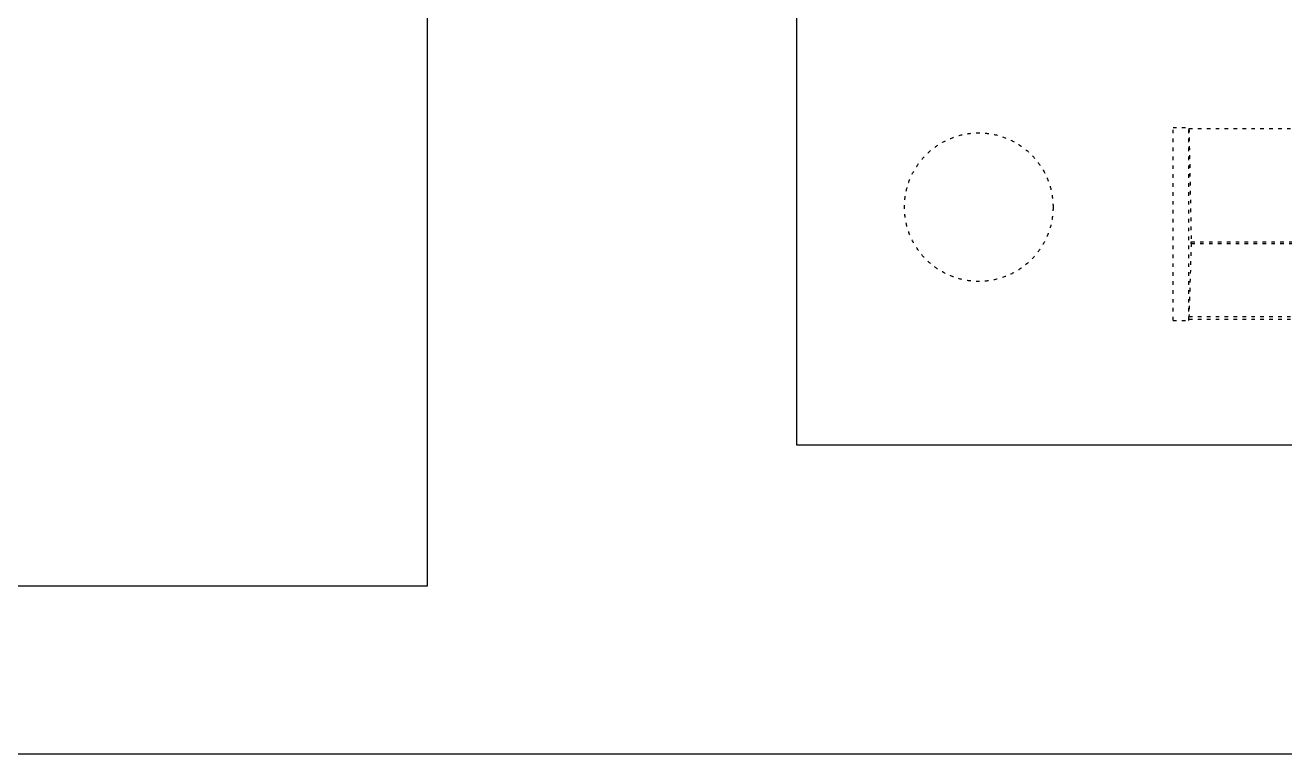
# Model space of a CAD drawing. Extents: x 185064 to 343242, y -369192 to -264966.
# Drawn here: x 225050 to 229290, y -295675 to -293222 of the extents above; entities that cross this region are included whole.
import ezdxf

# ---------------------------------------------------------------- set-up
doc = ezdxf.new("R2010")
doc.units = 0
doc.linetypes.add('ACAD_ISO03W100', pattern=[30, 12, -18])
for name, color, linetype in [('01-12-Low Furniture', 2, 'Continuous'), ('A——墙体', 7, 'Continuous'), ('打印框', 4, 'Continuous')]:
    doc.layers.add(name, color=color, linetype=linetype)

# ---------------------------------------------------------------- blocks, each defined once
blk = doc.blocks.new('aewrareter')
at = {"layer": '打印框', "color": 8}
blk.add_lwpolyline([(271396.9, -306756), (266083.4, -306756), (266083.4, -301008.1), (271396.9, -301008.1)], close=True, dxfattribs=at)
blk = doc.blocks.new('serysrtyrs')
at = {"layer": '01-12-Low Furniture', "color": 3, "linetype": 'ACAD_ISO03W100'}
for p, q in [((467166.7, -527282.7), (467220.4, -527282.7)), ((467166.7, -527282.7), (467166.7, -527932.7)), ((467220.4, -527282.7), (467220.4, -527932.7)), ((467220.4, -527286.8), (467712.3, -527286.8)), ((467712.3, -527282.7), (467712.3, -527932.7)), ((467712.3, -527282.7), (467762.1, -527282.7)), ((467762.1, -527282.7), (467762.1, -527932.7)), ((467227.8, -527542.1), (467227.8, -527547.1)), ((467703.6, -527542.1), (467703.6, -527547.1)), ((467166.7, -527932.7), (467220.4, -527932.7)), ((467220.4, -527928.9), (467712.3, -527928.9)), ((467712.3, -527932.7), (467762.1, -527932.7))]:
    blk.add_line(p, q, dxfattribs=at)
at = {"layer": '01-12-Low Furniture', "color": 1, "linetype": 'ACAD_ISO03W100'}
for p, q in [((467220.4, -527295.6), (467712.3, -527295.6)), ((467227.8, -527542.1), (467703.6, -527542.1)), ((467227.8, -527547.1), (467703.6, -527547.1))]:
    blk.add_line(p, q, dxfattribs=at)
at = {"layer": '01-12-Low Furniture', "color": 8, "linetype": 'ACAD_ISO03W100'}
for p, q in [((467227.8, -527542.1), (467220.4, -527295.6)), ((467703.6, -527542.1), (467712.3, -527295.6)), ((467220.4, -527928.9), (467227.8, -527547.1)), ((467703.6, -527547.1), (467712.3, -527928.9))]:
    blk.add_line(p, q, dxfattribs=at)
blk = doc.blocks.new('332344')
at = {"color": 1, "linetype": 'ACAD_ISO03W100'}
blk.add_circle((235246.6, -293834.8), 250, dxfattribs=at)
at = {"layer": '打印框', "color": 8}
blk.add_lwpolyline([(234633.7, -290310.7), (239212.2, -290310.7), (239212.2, -294636.7), (234633.7, -294636.7)], close=True, dxfattribs=at)
at = {"layer": 'A——墙体', "lineweight": -2, "xscale": -1, "rotation": 180}
blk.add_blockref('serysrtyrs', (-231266.2, -821498.9), dxfattribs=at)

msp = doc.modelspace()

# ---------------------------------------------------------------- linework, layer by layer
at = {"color": 8}
msp.add_line((185063.7, -295675.3), (343241.6, -295675.3), dxfattribs=at)

# ---------------------------------------------------------------- block references
at = {"rotation": 270}
msp.add_blockref('aewrareter', (527410.7, -23713.7), dxfattribs=at)
msp.add_blockref('332344', (-6987, 0))

doc.saveas('drawing.dxf')
